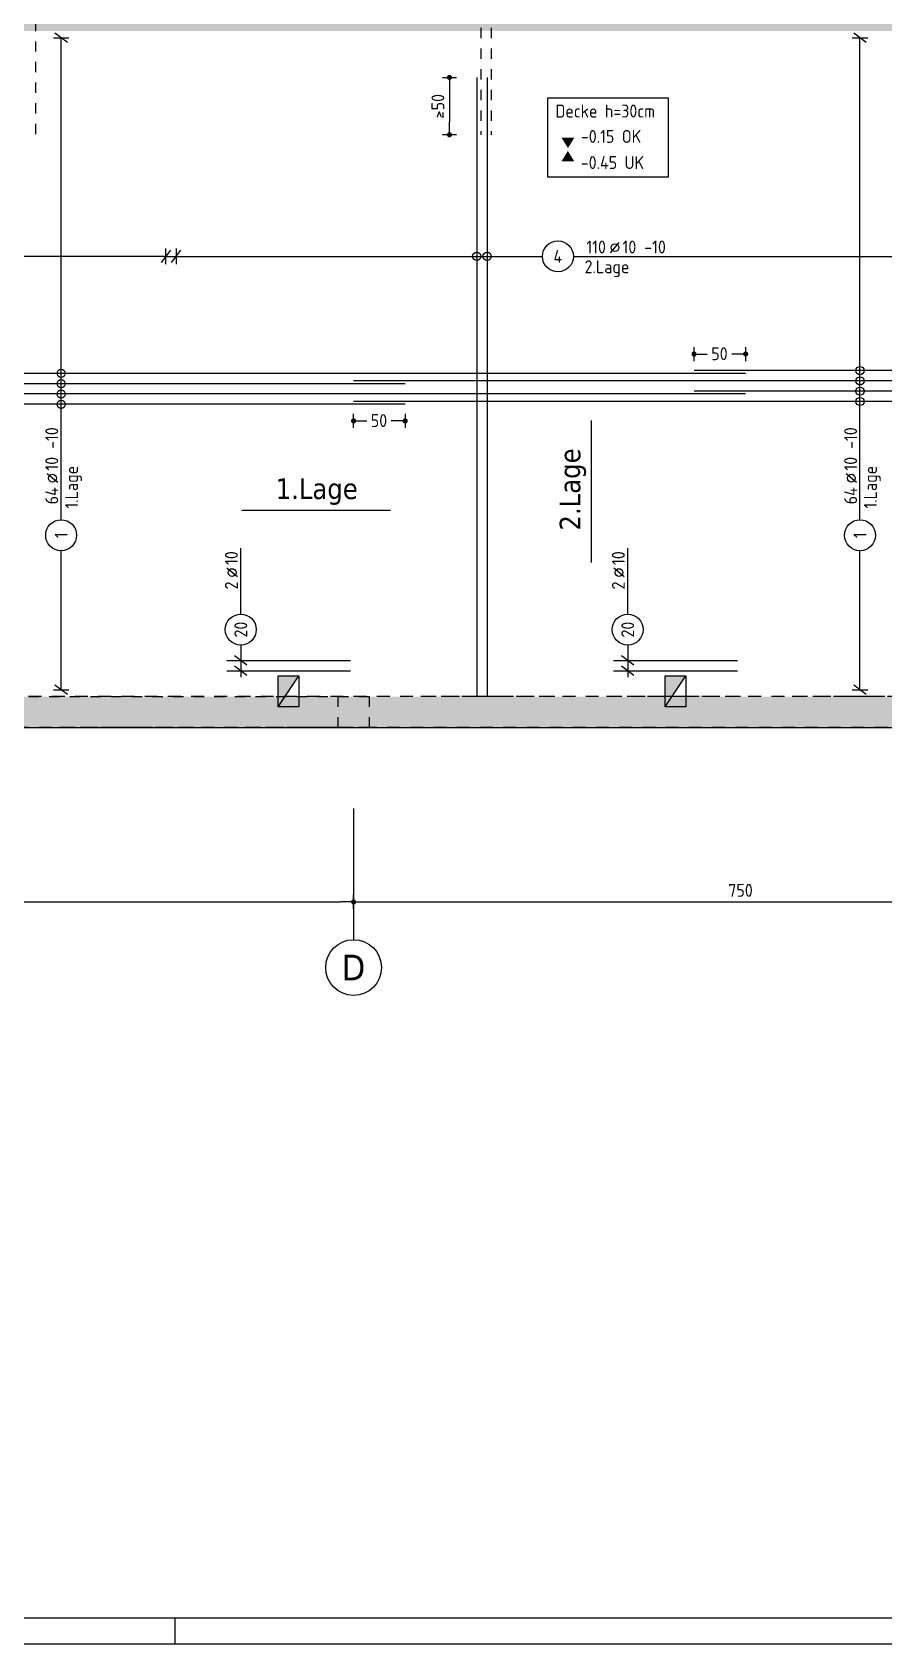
# Model space of a CAD drawing. Extents: x 6 to 95.2, y -7.1 to 49.1.
# Drawn here: x 36.09 to 44.34, y 0 to 15.62 of the extents above; entities that cross this region are included whole.
import ezdxf
from ezdxf.enums import TextEntityAlignment as Align

# ---------------------------------------------------------------- set-up
doc = ezdxf.new("R2010")
doc.units = 0
doc.header["$LTSCALE"] = 0.5
for name, pattern in [('AUSGEZOGEN', [1000.01, 1000, 0.01]), ('DOT', [0.175, 0.05, -0.125]), ('HIDDEN2', [0.187, 0.125, -0.062]), ('PUNKT', [0.175, 0.05, -0.125]), ('VERDECKT', [0.375, 0.25, -0.125])]:
    doc.linetypes.add(name, pattern=pattern)
for name, color, linetype in [('1.UG', 7, 'Continuous'), ('ACHSEN', 7, 'Continuous'), ('BETON', 7, 'Continuous'), ('Brüstung 1.UG', 7, 'Continuous'), ('DD', 7, 'Continuous'), ('DRUEBER', 7, 'Continuous'), ('grau_dunkel', 7, 'Continuous'), ('grau_mittel', 7, 'Continuous'), ('koten', 7, 'Continuous'), ('MASSE', 7, 'Continuous'), ('OBJEKT', 7, 'Continuous'), ('RAHMEN', 7, 'Continuous'), ('RND', 7, 'Continuous'), ('SFP_Achsen', 7, 'Continuous'), ('TEXT', 7, 'Continuous'), ('VERDECKT', 7, 'Continuous')]:
    doc.layers.add(name, color=color, linetype=linetype)
doc.layers.add('NOPLOT', color=7, linetype='Continuous', plot=False)
doc.styles.add('helv', font='tahoma.ttf')
doc.styles.add('txt', font='isocp.shx')
doc.dimstyles.new('DOT_I', dxfattribs={"dimscale": 0.5, "dimtxt": 0.25, "dimasz": 0.25, "dimexe": 0.1, "dimexo": 0.3, "dimgap": 0.1, "dimtad": 1, "dimdec": 3, "dimzin": 3, "dimtxsty": 'txt', "dimblk": 'DOT', "dimblk1": 'DOT', "dimblk2": 'DOT', "dimsah": 1, "dimcen": 0.1, "dimse1": 1, "dimse2": 1, "dimazin": 0, "dimtfac": 1, "dimtdec": 4, "dimtix": 1, "dimtmove": 2, "dimatfit": 3, "dimfxl": 0, "dimtvp": 1, "dimtolj": 1, "dimtzin": 0, "dimarcsym": 0})
pattern_1 = [(0, (7.57585, -45.04436), (0.0396875, 0.079375), [0, -0.079375])]

# ---------------------------------------------------------------- blocks, each defined once
blk = doc.blocks.new('okrd_o')
at = {"layer": 'koten', "color": 7, "linetype": 'Continuous'}
blk.add_solid([(-0.125, 0.202), (0.125, 0.202), (0, 0)], dxfattribs=at)
at = {"layer": 'koten', "style": 'txt'}
blk.add_attdef('OKRD', (0.25, 0.1), '', height=0.25, dxfattribs=at)
blk = doc.blocks.new('okrd_u')
at = {"layer": 'koten', "color": 7, "linetype": 'Continuous'}
blk.add_solid([(-0.125, -0.202), (0.125, -0.202), (0, 0)], dxfattribs=at)
at = {"layer": 'koten', "style": 'txt'}
blk.add_attdef('OKRD', (0.25, -0.35), '', height=0.25, dxfattribs=at)
blk = doc.blocks.new('DOT')
at = {"layer": 'MASSE', "color": 7, "linetype": 'Continuous'}
for p, q in [((0, 0), (-1, 0)), ((0, 0.54), (0, -0.54))]:
    blk.add_line(p, q, dxfattribs=at)
at = {"layer": 'MASSE', "color": 7, "linetype": 'Continuous', "const_width": 0.2}
blk.add_lwpolyline([(-0.1, 0, 1), (0.1, 0, 1)], format="xyb", close=True, dxfattribs=at)
blk = doc.blocks.new('*D13')
at = {"layer": 'Defpoints', "color": 0, "linetype": 'AUSGEZOGEN', "transparency": 16777216}
for p in [(39.203, 11.852), (39.203, 11.852), (39.703, 11.852)]:
    blk.add_point(p, dxfattribs=at)
at = {"layer": 'MASSE', "color": 0, "linetype": 'AUSGEZOGEN', "lineweight": -2, "transparency": 16777216}
for p, q in [((39.328, 11.852), (39.33, 11.852)), ((39.578, 11.852), (39.568, 11.852))]:
    blk.add_line(p, q, dxfattribs=at)
at = {"layer": 'MASSE', "color": 0, "linetype": 'AUSGEZOGEN', "lineweight": -2, "transparency": 16777216, "xscale": 0.125, "yscale": 0.125, "zscale": 0.125, "rotation": 180}
blk.add_blockref('DOT', (39.203, 11.852), dxfattribs=at)
at = {"layer": 'MASSE', "color": 0, "linetype": 'AUSGEZOGEN', "lineweight": -2, "transparency": 16777216, "xscale": 0.125, "yscale": 0.125, "zscale": 0.125}
blk.add_blockref('DOT', (39.703, 11.852), dxfattribs=at)
at = {"layer": 'MASSE', "color": 0, "linetype": 'AUSGEZOGEN', "transparency": 16777216, "insert": (39.449, 11.855), "char_height": 0.125, "attachment_point": 5, "style": 'txt'}
blk.add_mtext('\\A1;50', dxfattribs=at)
blk = doc.blocks.new('lei_gre')
at = {"layer": 'RND', "color": 7, "linetype": 'Continuous'}
for p, q in [((-0.09, -0.12), (0.09, 0.12)), ((0, 0.15), (0, -0.15))]:
    blk.add_line(p, q, dxfattribs=at)
blk = doc.blocks.new('RND_LEI')
at = {"layer": 'RND', "color": 7, "linetype": 'Continuous'}
blk.add_line((1.022, 0.066), (1.19, 0.27), dxfattribs=at)
for centre, radius in [((0, 0), 0.3), ((1.106, 0.168), 0.075)]:
    blk.add_circle(centre, radius, dxfattribs=at)
at = {"layer": 'RND', "color": 7, "linetype": 'Continuous', "style": 'txt'}
blk.add_attdef('POSL', text='', height=0.25, dxfattribs=at).set_placement((0, 0), align=Align.MIDDLE)
blk.add_attdef('ANZ', text='', height=0.25, dxfattribs=at).set_placement((0.931, 0.057), align=Align.RIGHT)
for tag, p in [('DUM', (1.253, 0.057)), ('ABSTD', (1.674, 0.057)), ('POSTXT', (0.374, -0.327))]:
    blk.add_attdef(tag, p, '', height=0.25, dxfattribs=at)
blk = doc.blocks.new('*D10')
at = {"layer": 'Defpoints', "color": 0, "linetype": 'AUSGEZOGEN', "transparency": 16777216}
for p in [(42.503, 12.5), (42.503, 12.5), (43.003, 12.5)]:
    blk.add_point(p, dxfattribs=at)
at = {"layer": 'MASSE', "color": 0, "linetype": 'AUSGEZOGEN', "lineweight": -2, "transparency": 16777216}
for p, q in [((42.628, 12.5), (42.63, 12.5)), ((42.878, 12.5), (42.868, 12.5))]:
    blk.add_line(p, q, dxfattribs=at)
at = {"layer": 'MASSE', "color": 0, "linetype": 'AUSGEZOGEN', "lineweight": -2, "transparency": 16777216, "xscale": 0.125, "yscale": 0.125, "zscale": 0.125, "rotation": 180}
blk.add_blockref('DOT', (42.503, 12.5), dxfattribs=at)
at = {"layer": 'MASSE', "color": 0, "linetype": 'AUSGEZOGEN', "lineweight": -2, "transparency": 16777216, "xscale": 0.125, "yscale": 0.125, "zscale": 0.125}
blk.add_blockref('DOT', (43.003, 12.5), dxfattribs=at)
at = {"layer": 'MASSE', "color": 0, "linetype": 'AUSGEZOGEN', "transparency": 16777216, "insert": (42.749, 12.503), "char_height": 0.125, "attachment_point": 5, "style": 'txt'}
blk.add_mtext('\\A1;50', dxfattribs=at)
blk = doc.blocks.new('*D19')
at = {"layer": 'Defpoints', "color": 0, "linetype": 'AUSGEZOGEN', "transparency": 16777216}
for p in [(40.132, 15.181), (40.132, 14.625), (40.132, 14.625)]:
    blk.add_point(p, dxfattribs=at)
at = {"layer": 'MASSE', "color": 0, "linetype": 'AUSGEZOGEN', "lineweight": -2, "transparency": 16777216}
blk.add_line((40.132, 15.056), (40.132, 14.75), dxfattribs=at)
at = {"layer": 'MASSE', "color": 0, "linetype": 'AUSGEZOGEN', "lineweight": -2, "transparency": 16777216, "xscale": 0.125, "yscale": 0.125, "zscale": 0.125}
for p, rotation in [((40.132, 15.181), 90), ((40.132, 14.625), 270)]:
    blk.add_blockref('DOT', p, dxfattribs=dict(at, rotation=rotation))
at = {"layer": 'MASSE', "color": 0, "linetype": 'AUSGEZOGEN', "transparency": 16777216, "insert": (40.02, 14.903), "char_height": 0.125, "attachment_point": 5, "rotation": 90, "style": 'txt'}
blk.add_mtext('\\A1;>50', dxfattribs=at)
blk = doc.blocks.new('*D33')
at = {"layer": 'Defpoints', "color": 0, "linetype": 'AUSGEZOGEN', "transparency": 16777216}
for p in [(31.703, 7.19), (39.203, 7.19), (39.203, 7.19)]:
    blk.add_point(p, dxfattribs=at)
at = {"layer": 'MASSE', "color": 0, "linetype": 'AUSGEZOGEN', "lineweight": -2, "transparency": 16777216}
blk.add_line((31.828, 7.19), (39.078, 7.19), dxfattribs=at)
at = {"layer": 'MASSE', "color": 0, "linetype": 'AUSGEZOGEN', "lineweight": -2, "transparency": 16777216, "xscale": 0.125, "yscale": 0.125, "zscale": 0.125, "rotation": 180}
blk.add_blockref('DOT', (31.703, 7.19), dxfattribs=at)
at = {"layer": 'MASSE', "color": 0, "linetype": 'AUSGEZOGEN', "lineweight": -2, "transparency": 16777216, "xscale": 0.125, "yscale": 0.125, "zscale": 0.125}
blk.add_blockref('DOT', (39.203, 7.19), dxfattribs=at)
at = {"layer": 'MASSE', "color": 0, "linetype": 'AUSGEZOGEN', "transparency": 16777216, "insert": (35.453, 7.302), "char_height": 0.125, "attachment_point": 5, "style": 'txt'}
blk.add_mtext('\\A1;750', dxfattribs=at)
blk = doc.blocks.new('*D34')
at = {"layer": 'Defpoints', "color": 0, "linetype": 'AUSGEZOGEN', "transparency": 16777216}
for p in [(39.203, 7.19), (46.703, 7.19), (46.703, 7.19)]:
    blk.add_point(p, dxfattribs=at)
at = {"layer": 'MASSE', "color": 0, "linetype": 'AUSGEZOGEN', "lineweight": -2, "transparency": 16777216}
blk.add_line((39.328, 7.19), (46.578, 7.19), dxfattribs=at)
at = {"layer": 'MASSE', "color": 0, "linetype": 'AUSGEZOGEN', "lineweight": -2, "transparency": 16777216, "xscale": 0.125, "yscale": 0.125, "zscale": 0.125, "rotation": 180}
blk.add_blockref('DOT', (39.203, 7.19), dxfattribs=at)
at = {"layer": 'MASSE', "color": 0, "linetype": 'AUSGEZOGEN', "lineweight": -2, "transparency": 16777216, "xscale": 0.125, "yscale": 0.125, "zscale": 0.125}
blk.add_blockref('DOT', (46.703, 7.19), dxfattribs=at)
at = {"layer": 'MASSE', "color": 0, "linetype": 'AUSGEZOGEN', "transparency": 16777216, "insert": (42.953, 7.302), "char_height": 0.125, "attachment_point": 5, "style": 'txt'}
blk.add_mtext('\\A1;750', dxfattribs=at)
blk = doc.blocks.new('DINA0')
at = {"layer": 'RAHMEN', "color": 5}
blk.add_line((2, 0.5), (118.4, 0.5), dxfattribs=at)
at = {"layer": 'RAHMEN', "color": 7}
blk.add_line((42.9, 0.5), (42.9, 0), dxfattribs=at)
at = {"layer": 'RAHMEN'}
blk.add_line((0, 0), (118.9, 0), dxfattribs=at)

msp = doc.modelspace()

# ---------------------------------------------------------------- hatches: boundary and pattern name
at = {"layer": '1.UG', "linetype": 'DOT'}
h = msp.add_hatch(dxfattribs=at)
h.set_pattern_fill('DOTS', scale=0.05, double=1)
h.set_pattern_definition(pattern_1)
h.paths.add_polyline_path([(49.538, 18.10576), (49.538, 17.85576), (51.128, 17.85576), (51.128, 15.88076), (49.538, 15.88076), (49.538, 15.63076), (54.328, 15.63076), (54.328, 16.34076), (54.078, 16.34076), (54.078, 15.88076), (51.378, 15.88076), (51.378, 17.85576), (54.078, 17.85576), (54.078, 17.39076), (54.328, 17.39076), (54.328, 18.2555), (54.078, 18.2555), (54.078, 18.10576)], flags=17)
h.paths.add_polyline_path([(30.503, 15.63076), (30.503, 15.88076), (26.738, 15.88076), (26.738, 15.63076)], flags=17)
h.paths.add_polyline_path([(25.628, 14.00776), (25.328, 14.00776), (25.328, 10.28076), (24.853, 10.28076), (24.853, 9.98076), (25.328, 9.98076), (25.328, 8.88076), (25.628, 8.88076)])
h.paths.add_polyline_path([(21.173, 15.97576), (21.173, 15.67576), (21.628, 15.67576), (21.628, 8.88076), (21.838, 8.88076), (21.838, 9.98076), (22.378, 9.98076), (22.378, 10.28076), (21.838, 10.28076), (21.838, 15.97576)])
h.paths.add_polyline_path([(21.838, 18.02576), (21.838, 29.83076), (25.328, 29.83076), (25.328, 21.88076), (26.703, 21.88076), (26.703, 22.13076), (25.578, 22.13076), (25.578, 29.83076), (27.828, 29.83076), (27.828, 28.59076), (28.078, 28.59076), (28.078, 30.13076), (21.678, 30.13076), (21.678, 23.05576), (21.628, 23.05576), (21.628, 18.32576), (21.173, 18.32576), (21.173, 18.02576)])
h.paths.add_polyline_path([(28.078, 27.45576), (27.828, 27.45576), (27.828, 21.88076), (28.078, 21.88076)])
h.paths.add_polyline_path([(31.853, 9.18076), (31.553, 9.18076), (31.553, 8.88076), (31.853, 8.88076)])
h.paths.add_polyline_path([(39.053, 9.18076), (39.053, 8.88076), (39.353, 8.88076), (39.353, 9.18076)])
h.paths.add_polyline_path([(46.553, 9.18076), (46.553, 8.88076), (46.853, 8.88076), (46.853, 9.18076)])
h.paths.add_polyline_path([(54.353, 8.88076), (54.353, 9.18076), (54.053, 9.18076), (54.053, 8.88076)])
h.paths.add_polyline_path([(60.053, 9.18076), (60.053, 8.88076), (60.603, 8.88076), (60.603, 11.38076), (60.303, 11.38076), (60.303, 9.18076)])
h.paths.add_polyline_path([(60.303, 15.90576), (60.303, 15.60576), (60.603, 15.60576), (60.603, 15.90576)])
h.paths.add_polyline_path([(60.603, 22.63076), (60.303, 22.63076), (60.303, 21.88076), (60.603, 21.88076)])
h.paths.add_polyline_path([(60.603, 30.13076), (54.078, 30.13076), (54.078, 28.59076), (54.328, 28.59076), (54.328, 29.83076), (56.578, 29.83076), (56.578, 22.13076), (55.453, 22.13076), (55.453, 21.88076), (56.828, 21.88076), (56.828, 29.83076), (60.303, 29.83076), (60.303, 25.13076), (60.603, 25.13076)])
h.paths.add_polyline_path([(54.078, 22.13076), (53.028, 22.13076), (53.028, 21.88076), (54.328, 21.88076), (54.328, 27.45576), (54.078, 27.45576)])
h.paths.add_polyline_path([(51.378, 21.93576), (51.628, 21.93576), (51.628, 22.63076), (51.378, 22.63076)])
h.paths.add_polyline_path([(49.528, 22.63076), (49.278, 22.63076), (49.278, 21.93576), (49.528, 21.93576)])
h.paths.add_polyline_path([(47.878, 22.63076), (47.628, 22.63076), (47.628, 21.93576), (47.878, 21.93576)])
h.paths.add_polyline_path([(45.778, 22.63076), (45.528, 22.63076), (45.528, 21.93576), (45.778, 21.93576)])
h.paths.add_polyline_path([(43.878, 21.93576), (44.128, 21.93576), (44.128, 22.63076), (43.878, 22.63076)])
h.paths.add_polyline_path([(41.778, 21.93576), (42.028, 21.93576), (42.028, 22.63076), (41.778, 22.63076)])
h.paths.add_polyline_path([(40.128, 21.93576), (40.378, 21.93576), (40.378, 22.63076), (40.128, 22.63076)])
h.paths.add_polyline_path([(38.278, 22.63076), (38.028, 22.63076), (38.028, 21.93576), (38.278, 21.93576)])
h.paths.add_polyline_path([(48.253, 15.88076), (36.178, 15.88076), (36.178, 20.00576), (37.378, 20.00576), (37.378, 20.25576), (34.613, 20.25576), (34.613, 20.00576), (34.763, 20.00576), (34.763, 18.81576), (31.913, 18.81576), (31.913, 20.00576), (33.728, 20.00576), (33.728, 20.25576), (25.328, 20.25576), (25.328, 15.63076), (25.728, 15.63076), (25.728, 15.88076), (25.578, 15.88076), (25.578, 20.00576), (31.663, 20.00576), (31.663, 15.88076), (31.513, 15.88076), (31.513, 15.63076), (32.063, 15.63076), (32.063, 15.88076), (31.913, 15.88076), (31.913, 18.56576), (35.013, 18.56576), (35.013, 20.00576), (35.928, 20.00576), (35.928, 15.88076), (33.073, 15.88076), (33.073, 15.63076), (48.653, 15.63076), (48.653, 15.88076), (48.503, 15.88076), (48.503, 17.85576), (48.653, 17.85576), (48.653, 18.10576), (48.503, 18.10576), (48.503, 20.00576), (54.078, 20.00576), (54.078, 19.1405), (54.328, 19.1405), (54.328, 20.25576), (48.253, 20.25576)])
at = {"layer": 'Brüstung 1.UG', "linetype": 'DOT'}
h = msp.add_hatch(dxfattribs=at)
h.set_pattern_fill('DOTS', color=102, scale=0.05, double=1)
h.set_pattern_definition(pattern_1)
h.paths.add_polyline_path([(60.603, 21.88076), (60.303, 21.88076), (60.303, 15.90576), (60.603, 15.90576)])
h.paths.add_polyline_path([(60.603, 15.60576), (60.303, 15.60576), (60.303, 11.38076), (60.603, 11.38076)])
h.paths.add_polyline_path([(60.053, 8.88076), (60.053, 9.18076), (54.353, 9.18076), (54.353, 8.88076)])
h.paths.add_polyline_path([(54.053, 8.88076), (54.053, 9.18076), (46.853, 9.18076), (46.853, 8.88076)])
h.paths.add_polyline_path([(39.353, 9.18076), (39.353, 8.88076), (46.553, 8.88076), (46.553, 9.18076)])
h.paths.add_polyline_path([(39.053, 8.88076), (39.053, 9.18076), (31.853, 9.18076), (31.853, 8.88076)])
h.paths.add_polyline_path([(25.628, 9.18076), (25.628, 8.88076), (31.553, 8.88076), (31.553, 9.18076)])
h.paths.add_polyline_path([(29.403, 29.83076), (29.403, 30.13076), (28.078, 30.13076), (28.078, 29.83076)])
h.paths.add_polyline_path([(52.778, 30.13076), (52.778, 29.83076), (54.078, 29.83076), (54.078, 30.13076)])
at = {"layer": 'grau_dunkel'}
for points in [[(38.473, 9.38076), (38.473, 9.08076), (38.673, 9.38076)], [(42.223, 9.38076), (42.223, 9.08076), (42.423, 9.38076)]]:
    msp.add_hatch(color=21, dxfattribs=at).paths.add_polyline_path(points)
at = {"layer": 'grau_mittel', "extrusion": (0, 0, -1)}
msp.add_hatch(color=61, dxfattribs=at).paths.add_polyline_path([(-21.903, 8.88076), (-21.903, 9.18076), (-27.828, 9.18076), (-27.828, 15.63076), (-27.708, 15.63076), (-27.708, 15.88076), (-31.933, 15.88076), (-31.933, 15.63076), (-28.078, 15.63076), (-28.078, 9.18076), (-34.078, 9.18076), (-34.078, 15.63076), (-33.943, 15.63076), (-33.943, 15.88076), (-34.563, 15.88076), (-34.563, 15.63076), (-34.328, 15.63076), (-34.328, 9.18076), (-47.203, 9.18076), (-47.203, 15.63076), (-36.573, 15.63076), (-36.573, 15.88076), (-46.578, 15.88076), (-47.90285, 15.88076), (-48.903, 15.88076), (-48.903, 20.00576), (-46.828, 20.00576), (-46.828, 17.51076), (-46.578, 17.51076), (-46.578, 20.41076), (-46.828, 20.41076), (-46.828, 20.25576), (-49.303, 20.25576), (-49.303, 20.00576), (-49.153, 20.00576), (-49.153, 18.10576), (-49.303, 18.10576), (-49.303, 17.85576), (-49.153, 17.85576), (-49.153, 15.88076), (-51.128, 15.88076), (-51.128, 17.85576), (-50.188, 17.85576), (-50.188, 18.10576), (-51.128, 18.10576), (-51.128, 20.00568), (-50.188, 20.00576), (-50.188, 20.25576), (-54.328, 20.25576), (-54.328, 19.14076), (-54.078, 19.14076), (-54.078, 20.00576), (-51.378, 20.00576), (-51.378, 18.10575), (-54.078, 18.10576), (-54.078, 18.25576), (-54.328, 18.25576), (-54.328, 17.39076), (-54.078, 17.39076), (-54.078, 17.85576), (-51.378, 17.85576), (-51.378, 15.88076), (-54.078, 15.88076), (-54.078, 16.34076), (-54.328, 16.34076), (-54.328, 13.98076), (-54.078, 13.98076), (-54.078, 15.63076), (-47.453, 15.63076), (-47.453, 9.18076), (-54.078, 9.18076), (-54.078, 10.83576), (-54.328, 10.83576), (-54.328, 9.18076), (-55.003, 9.18076), (-55.003, 8.88076), (-54.803, 8.88076), (-54.803, 8.38044), (-54.503, 8.38044), (-54.503, 8.88076)])

# ---------------------------------------------------------------- linework, layer by layer
at = {"layer": 'ACHSEN', "color": 140, "linetype": 'AUSGEZOGEN'}
msp.add_line((39.203, 8.09523), (39.203, 6.82399), dxfattribs=at)
at = {"layer": 'BETON', "color": 6, "linetype": 'AUSGEZOGEN'}
msp.add_line((25.328, 8.88076), (54.503, 8.88076), dxfattribs=at)
at = {"layer": 'Brüstung 1.UG', "color": 102, "linetype": 'DOT'}
for p, q in [((31.853, 9.18076), (39.053, 9.18076)), ((46.553, 9.18076), (39.353, 9.18076)), ((39.053, 8.88076), (31.853, 8.88076)), ((39.353, 8.88076), (46.553, 8.88076))]:
    msp.add_line(p, q, dxfattribs=at)
at = {"layer": 'DD', "color": 7, "linetype": 'AUSGEZOGEN'}
for p, q in [((38.473, 9.08076), (38.673, 9.38076)), ((42.223, 9.08076), (42.423, 9.38076))]:
    msp.add_line(p, q, dxfattribs=at)
for points in [[(38.473, 9.38076), (38.673, 9.38076), (38.673, 9.08076), (38.473, 9.08076)], [(42.223, 9.38076), (42.423, 9.38076), (42.423, 9.08076), (42.223, 9.08076)]]:
    msp.add_lwpolyline(points, close=True, dxfattribs=at)
at = {"layer": 'DRUEBER', "color": 7, "linetype": 'PUNKT', "lineweight": -2}
msp.add_lwpolyline([(39.053, 9.18076), (39.353, 9.18076), (39.353, 8.88076), (39.053, 8.88076)], close=True, dxfattribs=at)
at = {"layer": 'MASSE', "color": 7, "linetype": 'AUSGEZOGEN'}
msp.add_line((40.07172, 14.78895), (40.07172, 14.84185), dxfattribs=at)
at = {"layer": 'NOPLOT', "color": 191, "linetype": 'AUSGEZOGEN'}
for p, q in [((37.38336, 13.44679), (37.48336, 13.44679)), ((41.50961, 10.47996), (41.50961, 11.85485)), ((38.11967, 10.98553), (39.56136, 10.98553))]:
    msp.add_line(p, q, dxfattribs=at)
at = {"layer": 'OBJEKT', "color": 1, "linetype": 'AUSGEZOGEN'}
msp.add_lwpolyline([(41.08547, 14.984), (42.25188, 14.984), (42.25188, 14.21435), (41.08547, 14.21435)], close=True, dxfattribs=at)
at = {"layer": 'RND', "color": 7, "linetype": 'AUSGEZOGEN'}
for p, q in [((36.36829, 10.89387), (36.36829, 15.56368)), ((44.11118, 10.89387), (44.11118, 15.56368)), ((37.38336, 13.44679), (31.29482, 13.44679)), ((37.48336, 13.44679), (41.03315, 13.44679)), ((41.33315, 13.44679), (48.44843, 13.44679)), ((36.36829, 9.24533), (36.36829, 10.59387)), ((38.10964, 9.97942), (38.10964, 10.61942)), ((41.85964, 9.97942), (41.85964, 10.61942)), ((44.11118, 9.24533), (44.11118, 10.59387))]:
    msp.add_line(p, q, dxfattribs=at)
at = {"layer": 'RND', "color": 102, "linetype": 'AUSGEZOGEN'}
for p, q in [((38.10964, 9.67942), (38.10964, 9.3679)), ((41.85964, 9.67942), (41.85964, 9.3679))]:
    msp.add_line(p, q, dxfattribs=at)
at = {"layer": 'RND', "color": 1, "linetype": 'HIDDEN2'}
for points in [[(36.123, 14.63076), (36.123, 20.22082)], [(40.43624, 15.66061), (40.43624, 14.62533)], [(40.53624, 15.66061), (40.53624, 14.62533)]]:
    msp.add_lwpolyline(points, dxfattribs=at)
at = {"layer": 'RND', "color": 1, "linetype": 'AUSGEZOGEN'}
for points in [[(40.39682, 15.18076), (40.39682, 9.18076)], [(40.49682, 15.18076), (40.49682, 9.18076)], [(53.303, 12.34014), (42.503, 12.34014)], [(39.703, 12.21293), (28.903, 12.21293)], [(43.003, 12.31293), (32.203, 12.31293)], [(50.003, 12.24014), (39.203, 12.24014)], [(43.003, 12.11293), (32.203, 12.11293)], [(50.003, 12.04014), (39.203, 12.04014)], [(53.303, 12.14014), (42.503, 12.14014)], [(39.703, 12.01293), (28.903, 12.01293)], [(37.973, 9.53079), (39.173, 9.53079)], [(41.723, 9.53079), (42.923, 9.53079)], [(37.973, 9.43079), (39.173, 9.43079)], [(41.723, 9.43079), (42.923, 9.43079)]]:
    msp.add_lwpolyline(points, dxfattribs=at)
at = {"layer": 'RND', "color": 7, "linetype": 'AUSGEZOGEN'}
for centre in [(40.39682, 13.44679), (40.49682, 13.44679), (36.36829, 12.31293), (44.11118, 12.34014), (36.36829, 12.21293), (44.11118, 12.24014), (36.36829, 12.11293), (36.36829, 12.01293), (44.11118, 12.14014), (44.11118, 12.04014)]:
    msp.add_circle(centre, 0.04, dxfattribs=at)
at = {"layer": 'SFP_Achsen', "color": 7, "linetype": 'AUSGEZOGEN'}
msp.add_circle((39.203, 6.55351), 0.27048, dxfattribs=at)
at = {"layer": 'VERDECKT', "color": 7, "linetype": 'VERDECKT', "lineweight": -2}
for points in [[(54.503, 8.38044), (54.503, 8.88076), (21.553, 8.88076), (21.553, 23.05576), (21.603, 23.05576), (21.603, 30.13076)], [(47.203, 9.18076), (34.328, 9.18076), (34.328, 15.63076)]]:
    msp.add_lwpolyline(points, dxfattribs=at)

# ---------------------------------------------------------------- block references
at = {"layer": 'koten', "color": 6, "linetype": 'AUSGEZOGEN', "xscale": 0.5, "yscale": 0.5, "zscale": 0.5}
for name, p, values in [('okrd_o', (41.28078, 14.4967), {'OKRD': '-0.15 OK'}), ('okrd_u', (41.2798, 14.46829), {'OKRD': '-0.45 UK'})]:
    msp.add_blockref(name, p, dxfattribs=at).add_auto_attribs(values)
at = {"layer": 'RAHMEN', "color": 5, "linetype": 'AUSGEZOGEN', "xscale": 0.5, "yscale": 0.5, "zscale": 0.5}
msp.add_blockref('DINA0', (16.02094, 0), dxfattribs=at)
at = {"layer": 'RND', "color": 7, "linetype": 'AUSGEZOGEN', "xscale": 0.5, "yscale": 0.5, "zscale": 0.5}
for p, rotation in [((36.36829, 15.56368), 90), ((44.11118, 15.56368), 90), ((37.38336, 13.44679), 180), ((38.10964, 9.53079), 90), ((41.85964, 9.53079), 90), ((38.10964, 9.43079), 90), ((41.85964, 9.43079), 90), ((36.36829, 9.24533), 90), ((44.11118, 9.24533), 90)]:
    msp.add_blockref('lei_gre', p, dxfattribs=dict(at, rotation=rotation))
msp.add_blockref('RND_LEI', (41.18315, 13.44679), dxfattribs=at).add_auto_attribs({'POSL': '4', 'DUM': '10', 'ANZ': '110', 'ABSTD': '-10', 'POSTXT': ' 2.Lage'})
msp.add_blockref('lei_gre', (37.48336, 13.44679), dxfattribs=at)
at = {"layer": 'RND', "color": 7, "linetype": 'AUSGEZOGEN', "xscale": 0.5, "yscale": 0.5, "zscale": 0.5, "rotation": 90}
for p, values in [((36.36829, 10.74387), {'POSL': '1', 'DUM': '10', 'ANZ': '64', 'ABSTD': '-10', 'POSTXT': ' 1.Lage'}), ((44.11118, 10.74387), {'POSL': '1', 'DUM': '10', 'ANZ': '64', 'ABSTD': '-10', 'POSTXT': ' 1.Lage'}), ((38.10964, 9.82942), {'POSL': '20', 'DUM': '10', 'ANZ': '2'}), ((41.85964, 9.82942), {'POSL': '20', 'DUM': '10', 'ANZ': '2'})]:
    msp.add_blockref('RND_LEI', p, dxfattribs=at).add_auto_attribs(values)

# ---------------------------------------------------------------- texts
at = {"layer": 'NOPLOT', "color": 191, "linetype": 'AUSGEZOGEN', "style": 'helv'}
msp.add_text('2.Lage', height=0.2, rotation=90, dxfattribs=at).set_placement((41.40024, 10.78907))
msp.add_text('1.Lage', height=0.2, dxfattribs=at).set_placement((38.447, 11.0949))
at = {"layer": 'SFP_Achsen', "color": 6, "linetype": 'AUSGEZOGEN', "style": 'helv'}
msp.add_text('D', height=0.25, dxfattribs=at).set_placement((39.08895, 6.42913))
at = {"layer": 'TEXT', "color": 1, "linetype": 'AUSGEZOGEN', "style": 'txt'}
msp.add_text('Decke h=30cm', height=0.125, dxfattribs=at).set_placement((41.15903, 14.79252))

# ---------------------------------------------------------------- dimensions: what is measured, and where the dimension line sits
at = {"layer": 'MASSE', "color": 7, "linetype": 'AUSGEZOGEN'}
dim = msp.add_linear_dim(base=(40.13232, 14.62533), p1=(40.13232, 15.18076), p2=(40.13232, 14.62533), angle=90, text='>50', dimstyle='DOT_I', override={"dimdec": 1, "dimlfac": 100}, dxfattribs=at)
dim.commit()
dim.dimension.update_dxf_attribs({"geometry": '*D19', "text_midpoint": (40.01982, 14.90304)})
for base, p1, p2, picture, middle in [((42.503, 12.5002), (43.003, 12.5002), (42.503, 12.5002), '*D10', (42.74884, 12.50282)), ((39.203, 11.85215), (39.703, 11.85215), (39.203, 11.85215), '*D13', (39.44884, 11.85477))]:
    dim = msp.add_linear_dim(base=base, p1=p1, p2=p2, dimstyle='DOT_I', override={"dimdec": 0, "dimlfac": 100, "dimadec": 3}, dxfattribs=at)
    dim.commit()
    dim.dimension.update_dxf_attribs({"geometry": picture, "text_midpoint": middle, "dimtype": 160})
for base, p1, p2, picture, middle in [((39.203, 7.18959), (31.703, 7.18959), (39.203, 7.18959), '*D33', (35.453, 7.30209)), ((46.703, 7.18959), (39.203, 7.18959), (46.703, 7.18959), '*D34', (42.953, 7.30209))]:
    dim = msp.add_linear_dim(base=base, p1=p1, p2=p2, dimstyle='DOT_I', override={"dimdec": 0, "dimlfac": 100}, dxfattribs=at)
    dim.commit()
    dim.dimension.update_dxf_attribs({"geometry": picture, "text_midpoint": middle})

doc.saveas('drawing.dxf')
